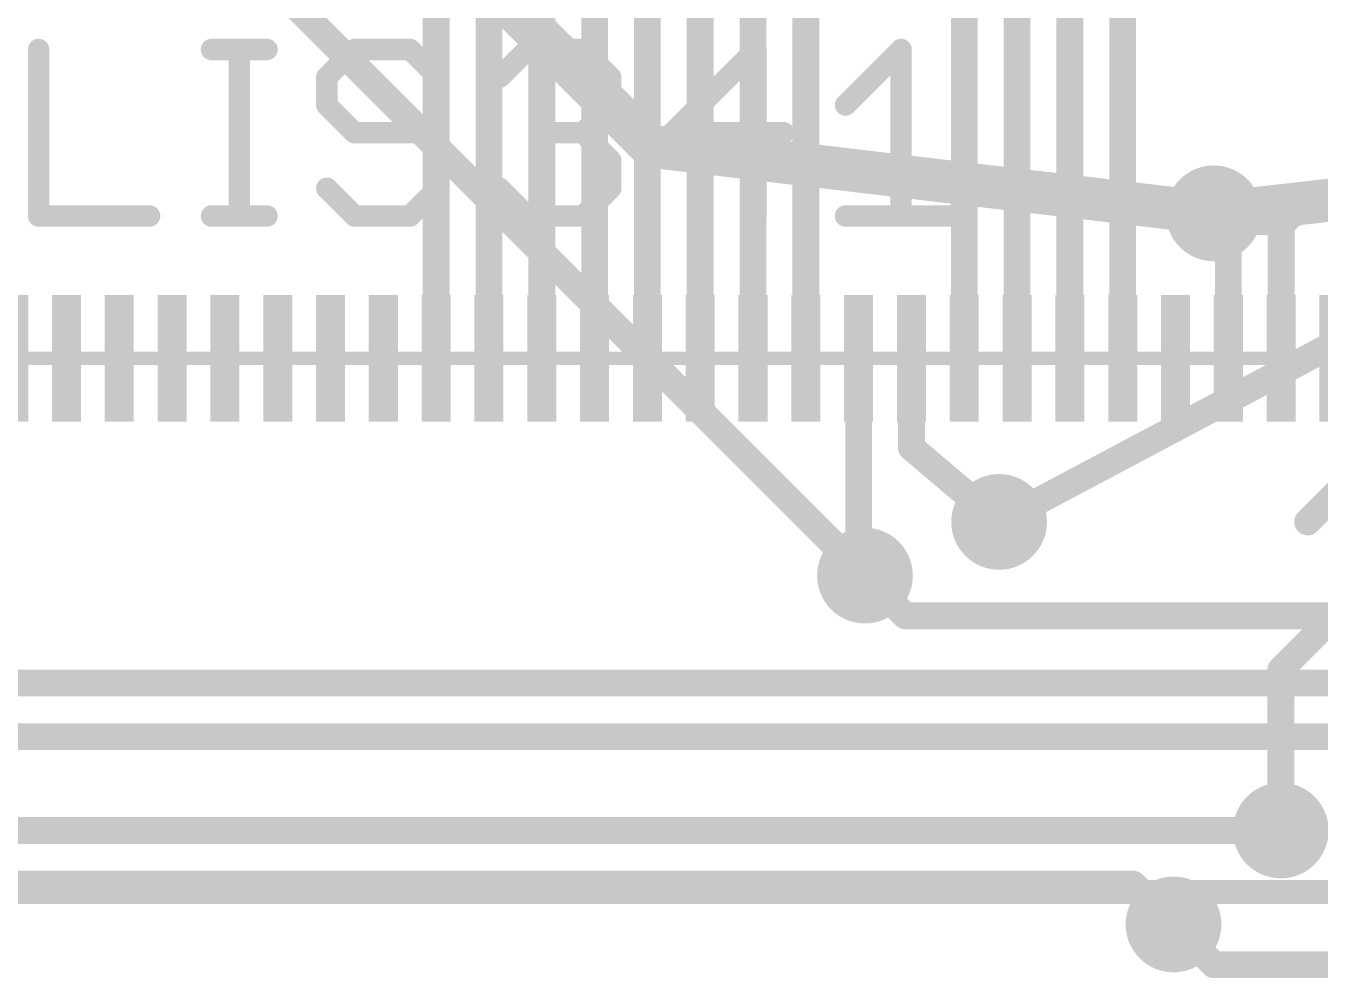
# Model space of a CAD drawing. Extents: x -31.2 to 31.2, y -41.1 to 40.8.
# Drawn here: x -4.13 to 8.12, y -13.72 to -4.7 of the extents above; entities that cross this region are included whole.
import ezdxf

# ---------------------------------------------------------------- set-up
doc = ezdxf.new("R2010")
doc.units = 0
for name, color, linetype in [('1', 12, 'CONTINUOUS'), ('16', 132, 'CONTINUOUS'), ('18', 110, 'CONTINUOUS'), ('21', 40, 'CONTINUOUS'), ('51', 253, 'CONTINUOUS')]:
    doc.layers.add(name, color=color, linetype=linetype)

# ---------------------------------------------------------------- blocks, each defined once
blk = doc.blocks.new('RECT')
blk.add_solid([(-0.5, -0.5), (0.5, -0.5), (-0.5, 0.5), (0.5, 0.5)])
blk = doc.blocks.new('ROUNDV')
at = {"const_width": 0.5}
blk.add_lwpolyline([(0, -0.25, 1), (0, 0.25, 1), (0, -0.25)], format="xyb", dxfattribs=at)

msp = doc.modelspace()

# ---------------------------------------------------------------- linework, layer by layer
at = {"layer": '1'}
for points, const_width in [([(3.25, -7.85), (3.25, 13.3338)], 0.254), ([(2.75, -7.85), (2.75, 7.664)], 0.254), ([(2.25, -7.85), (2.25, 7.148)], 0.254), ([(1.75, -7.85), (1.75, 6.632)], 0.254), ([(1.25, -7.85), (1.25, 5.354)], 0.254), ([(0.75, -7.85), (0.75, 4.838)], 0.254), ([(0.25, -7.85), (0.25, 4.322)], 0.254), ([(4.75, -7.85), (4.75, 4.242)], 0.254), ([(-0.25, -7.85), (-0.25, 4.06)], 0.254), ([(5.25, -7.85), (5.25, 3.98)], 0.254), ([(5.75, -7.85), (5.75, 3.718)], 0.254), ([(6.25, -7.85), (6.25, 3.456)], 0.254), ([(7.112, -6.477), (7.75, -6.48)], 0.4064), ([(7.25, -6.477), (7.112, -6.477)], 0.254), ([(7.8785, -6.477), (7.112, -6.477)], 0.254), ([(7.25, -7.85), (7.25, -6.477)], 0.254), ([(7.75, -7.85), (7.75, -6.48)], 0.254), ([(8.25, -6.3899), (7.8785, -6.3899)], 0.254), ([(7.8785, -6.3899), (7.8785, -6.477)], 0.254), ([(3.75, -9.846), (3.75, -7.85)], 0.254), ([(4.25, -7.85), (4.25, -8.695)], 0.254), ([(5.08, -9.398), (4.25, -8.695)], 0.254), ([(8.75, -8.649), (8.001, -9.398)], 0.254), ([(7.747, -10.795), (9.271, -9.271)], 0.254), ([(3.81, -9.906), (3.75, -9.846)], 0.254), ([(7.747, -12.319), (7.747, -10.795)], 0.254), ([(7.112, -13.589), (6.731, -13.208)], 0.254), ([(8.382, -13.589), (7.112, -13.589)], 0.254)]:
    msp.add_lwpolyline(points, dxfattribs=dict(at, const_width=const_width))
for points, const_width in [([(7.1125, -6.3754, 1), (7.1115, -6.5786)], 0.2032), ([(7.112, -6.4135, 1), (7.112, -6.5405)], 0.127), ([(7.112, -6.4135, 1), (7.112, -6.5405)], 0.127), ([(7.3135, -6.477, 1), (7.1865, -6.477)], 0.127), ([(7.25, -6.5405, 1), (7.25, -6.4135)], 0.127), ([(7.8135, -6.48, 1), (7.6865, -6.48)], 0.127), ([(7.7495, -6.5816, 1), (7.7505, -6.3784)], 0.2032), ([(7.8785, -6.3264, 1), (7.8785, -6.4534)], 0.127), ([(7.942, -6.3899, 1), (7.815, -6.3899)], 0.127), ([(7.8785, -6.5405, 1), (7.8785, -6.4135)], 0.127), ([(7.815, -6.477, 1), (7.942, -6.477)], 0.127), ([(-0.3135, -7.85, 1), (-0.1865, -7.85)], 0.127), ([(0.1865, -7.85, 1), (0.3135, -7.85)], 0.127), ([(0.6865, -7.85, 1), (0.8135, -7.85)], 0.127), ([(1.1865, -7.85, 1), (1.3135, -7.85)], 0.127), ([(1.6865, -7.85, 1), (1.8135, -7.85)], 0.127), ([(2.1865, -7.85, 1), (2.3135, -7.85)], 0.127), ([(2.6865, -7.85, 1), (2.8135, -7.85)], 0.127), ([(3.1865, -7.85, 1), (3.3135, -7.85)], 0.127), ([(3.8135, -7.85, 1), (3.6865, -7.85)], 0.127), ([(4.3135, -7.85, 1), (4.1865, -7.85)], 0.127), ([(4.6865, -7.85, 1), (4.8135, -7.85)], 0.127), ([(5.1865, -7.85, 1), (5.3135, -7.85)], 0.127), ([(5.6865, -7.85, 1), (5.8135, -7.85)], 0.127), ([(6.1865, -7.85, 1), (6.3135, -7.85)], 0.127), ([(7.1865, -7.85, 1), (7.3135, -7.85)], 0.127), ([(7.6865, -7.85, 1), (7.8135, -7.85)], 0.127), ([(4.291, -8.6465, 1), (4.209, -8.7435)], 0.127), ([(4.1865, -8.695, 1), (4.3135, -8.695)], 0.127), ([(5.039, -9.4465, 1), (5.121, -9.3495)], 0.127), ([(7.9561, -9.3531, 1), (8.0459, -9.4429)], 0.127), ([(3.7949, -9.8011, 1), (3.7051, -9.8909)], 0.127), ([(3.6865, -9.846, 1), (3.8135, -9.846)], 0.127), ([(3.7651, -9.9509, 1), (3.8549, -9.8611)], 0.127), ([(7.8105, -10.795, 1), (7.6835, -10.795)], 0.127), ([(7.7021, -10.7501, 1), (7.7919, -10.8399)], 0.127), ([(7.6835, -12.319, 1), (7.8105, -12.319)], 0.127), ([(6.7759, -13.1631, 1), (6.6861, -13.2529)], 0.127), ([(7.112, -13.5255, 1), (7.112, -13.6525)], 0.127), ([(7.0671, -13.6339, 1), (7.1569, -13.5441)], 0.127)]:
    msp.add_lwpolyline(points, format="xyb", dxfattribs=dict(at, const_width=const_width))
at = {"layer": '16'}
for points, const_width in [([(3.81, -9.906), (-16.256, 10.16)], 0.254), ([(-2.794, -1.27), (1.778, -5.842)], 0.4064), ([(1.778, -5.842), (7.112, -6.477)], 0.4064), ([(7.112, -6.477), (12.7, -5.842)], 0.4064), ([(9.144, -7.239), (5.08, -9.398)], 0.254), ([(4.191, -10.287), (3.81, -9.906)], 0.254), ([(10.287, -10.287), (4.191, -10.287)], 0.254), ([(-19.431, -10.922), (11.684, -10.922)], 0.254), ([(10.795, -11.43), (-6.35, -11.43)], 0.254), ([(7.747, -12.319), (-5.969, -12.319)], 0.254), ([(6.35, -12.827), (-5.588, -12.827)], 0.254), ([(6.731, -13.208), (6.35, -12.827)], 0.254)]:
    msp.add_lwpolyline(points, dxfattribs=dict(at, const_width=const_width))
for points, const_width in [([(1.79, -5.7411, 1), (1.766, -5.9429)], 0.2032), ([(1.7062, -5.9138, 1), (1.8498, -5.7702)], 0.2032), ([(7.1005, -6.376, 1), (7.1235, -6.578)], 0.2032), ([(7.1, -6.5779, 1), (7.124, -6.3761)], 0.2032), ([(5.0502, -9.3419, 1), (5.1098, -9.4541)], 0.127), ([(3.8549, -9.8611, 1), (3.7651, -9.9509)], 0.127), ([(3.7651, -9.9509, 1), (3.8549, -9.8611)], 0.127), ([(4.191, -10.2235, 1), (4.191, -10.3505)], 0.127), ([(4.1461, -10.3319, 1), (4.2359, -10.2421)], 0.127), ([(7.747, -12.3825, 1), (7.747, -12.2555)], 0.127), ([(6.3949, -12.7821, 1), (6.3051, -12.8719)], 0.127), ([(6.35, -12.8905, 1), (6.35, -12.7635)], 0.127), ([(6.6861, -13.2529, 1), (6.7759, -13.1631)], 0.127)]:
    msp.add_lwpolyline(points, format="xyb", dxfattribs=dict(at, const_width=const_width))
at = {"layer": '21'}
for points, const_width in [([(-4.014, -4.9263), (-4.014, -6.5024)], 0.2032), ([(-2.3768, -4.9263), (-1.8514, -4.9263)], 0.2032), ([(-2.1141, -6.5024), (-2.1141, -4.9263)], 0.2032), ([(-1.0227, -4.9263), (-1.2854, -5.1889)], 0.2032), ([(-0.4973, -4.9263), (-1.0227, -4.9263)], 0.2032), ([(-0.2346, -5.1889), (-0.4973, -4.9263)], 0.2032), ([(0.3518, -5.1889), (0.6145, -4.9263)], 0.2032), ([(0.6145, -4.9263), (1.1399, -4.9263)], 0.2032), ([(1.1399, -4.9263), (1.4025, -5.1889)], 0.2032), ([(2.777, -4.9263), (1.9889, -5.7143)], 0.2032), ([(2.777, -6.5024), (2.777, -4.9263)], 0.2032), ([(3.6261, -5.4516), (4.1515, -4.9263)], 0.2032), ([(4.1515, -4.9263), (4.1515, -6.5024)], 0.2032), ([(-1.2854, -5.1889), (-1.2854, -5.4516)], 0.2032), ([(-0.2346, -6.2397), (-0.2346, -5.1889)], 0.2032), ([(1.4025, -5.1889), (1.4025, -5.4516)], 0.2032), ([(-1.2854, -5.4516), (-1.0227, -5.7143)], 0.2032), ([(1.4025, -5.4516), (1.1399, -5.7143)], 0.2032), ([(-1.0227, -5.7143), (-0.2346, -5.7143)], 0.2032), ([(1.1399, -5.7143), (0.8772, -5.7143)], 0.2032), ([(1.1399, -5.7143), (1.4025, -5.977)], 0.2032), ([(1.9889, -5.7143), (3.0397, -5.7143)], 0.2032), ([(1.4025, -5.977), (1.4025, -6.2397)], 0.2032), ([(-1.2854, -6.2397), (-1.0227, -6.5024)], 0.2032), ([(-0.4973, -6.5024), (-0.2346, -6.2397)], 0.2032), ([(0.6145, -6.5024), (0.3518, -6.2397)], 0.2032), ([(1.4025, -6.2397), (1.1399, -6.5024)], 0.2032), ([(-4.014, -6.5024), (-2.9632, -6.5024)], 0.2032), ([(-2.3768, -6.5024), (-1.8514, -6.5024)], 0.2032), ([(-1.0227, -6.5024), (-0.4973, -6.5024)], 0.2032), ([(1.1399, -6.5024), (0.6145, -6.5024)], 0.2032), ([(3.6261, -6.5024), (4.6769, -6.5024)], 0.2032), ([(-14.8, -12.95), (14.8, -12.95)], 0.127)]:
    msp.add_lwpolyline(points, dxfattribs=dict(at, const_width=const_width))
at = {"layer": '21', "const_width": 0.1016}
for points in [[(-3.9632, -4.9263, 1), (-4.0648, -4.9263)], [(-2.3768, -4.8755, 1), (-2.3768, -4.9771)], [(-2.0633, -4.9263, 1), (-2.1649, -4.9263)], [(-1.8514, -4.9771, 1), (-1.8514, -4.8755)], [(-1.0227, -4.8755, 1), (-1.0227, -4.9771)], [(-0.9868, -4.9622, 1), (-1.0586, -4.8903)], [(-0.4614, -4.8903, 1), (-0.5332, -4.9622)], [(-0.4973, -4.9771, 1), (-0.4973, -4.8755)], [(0.6145, -4.8755, 1), (0.6145, -4.9771)], [(0.6504, -4.9622, 1), (0.5786, -4.8903)], [(1.1758, -4.8903, 1), (1.1039, -4.9622)], [(1.1399, -4.9771, 1), (1.1399, -4.8755)], [(2.8278, -4.9263, 1), (2.7262, -4.9263)], [(2.8129, -4.9622, 1), (2.7411, -4.8903)], [(4.2023, -4.9263, 1), (4.1007, -4.9263)], [(4.1874, -4.9622, 1), (4.1156, -4.8903)], [(-1.2346, -5.1889, 1), (-1.3362, -5.1889)], [(-1.3213, -5.153, 1), (-1.2494, -5.2249)], [(-0.1838, -5.1889, 1), (-0.2854, -5.1889)], [(-0.2705, -5.2249, 1), (-0.1987, -5.153)], [(0.3159, -5.153, 1), (0.3877, -5.2249)], [(1.4533, -5.1889, 1), (1.3518, -5.1889)], [(1.3666, -5.2249, 1), (1.4385, -5.153)], [(-1.2494, -5.4157, 1), (-1.3213, -5.4876)], [(1.4385, -5.4876, 1), (1.3666, -5.4157)], [(3.5902, -5.4157, 1), (3.662, -5.4876)], [(-1.3362, -5.4516, 1), (-1.2346, -5.4516)], [(1.3518, -5.4516, 1), (1.4533, -5.4516)], [(-1.0227, -5.6635, 1), (-1.0227, -5.7651)], [(-1.0586, -5.7502, 1), (-0.9868, -5.6784)], [(-0.2346, -5.7651, 1), (-0.2346, -5.6635)], [(0.8772, -5.6635, 1), (0.8772, -5.7651)], [(1.1758, -5.6784, 1), (1.1039, -5.7502)], [(1.1039, -5.6784, 1), (1.1758, -5.7502)], [(1.1399, -5.7651, 1), (1.1399, -5.6635)], [(1.9889, -5.6635, 1), (1.9889, -5.7651)], [(1.953, -5.6784, 1), (2.0249, -5.7502)], [(3.0397, -5.7651, 1), (3.0397, -5.6635)], [(1.4533, -5.977, 1), (1.3518, -5.977)], [(1.3666, -6.0129, 1), (1.4385, -5.9411)], [(-1.2494, -6.2038, 1), (-1.3213, -6.2756)], [(-0.2854, -6.2397, 1), (-0.1838, -6.2397)], [(-0.1987, -6.2756, 1), (-0.2705, -6.2038)], [(0.3877, -6.2038, 1), (0.3159, -6.2756)], [(1.3518, -6.2397, 1), (1.4533, -6.2397)], [(1.4385, -6.2756, 1), (1.3666, -6.2038)], [(-4.014, -6.4516, 1), (-4.014, -6.5532)], [(-4.0648, -6.5024, 1), (-3.9632, -6.5024)], [(-2.9632, -6.5532, 1), (-2.9632, -6.4516)], [(-2.3768, -6.4516, 1), (-2.3768, -6.5532)], [(-2.1649, -6.5024, 1), (-2.0633, -6.5024)], [(-1.8514, -6.5532, 1), (-1.8514, -6.4516)], [(-1.0227, -6.4516, 1), (-1.0227, -6.5532)], [(-1.0586, -6.5383, 1), (-0.9868, -6.4665)], [(-0.5332, -6.4665, 1), (-0.4614, -6.5383)], [(-0.4973, -6.5532, 1), (-0.4973, -6.4516)], [(0.6145, -6.4516, 1), (0.6145, -6.5532)], [(0.5786, -6.5383, 1), (0.6504, -6.4665)], [(1.1039, -6.4665, 1), (1.1758, -6.5383)], [(1.1399, -6.5532, 1), (1.1399, -6.4516)], [(2.7262, -6.5024, 1), (2.8278, -6.5024)], [(3.6261, -6.4516, 1), (3.6261, -6.5532)], [(4.1007, -6.5024, 1), (4.2023, -6.5024)], [(4.6769, -6.5532, 1), (4.6769, -6.4516)]]:
    msp.add_lwpolyline(points, format="xyb", dxfattribs=at)
at = {"layer": '51', "const_width": 0.127}
for points in [[(-14.65, -7.85), (14.65, -7.85)], [(-14.65, -12.85), (14.65, -12.85)]]:
    msp.add_lwpolyline(points, dxfattribs=at)

# ---------------------------------------------------------------- block references
at = {"layer": '1', "xscale": 0.275, "yscale": 1.2}
for p in [(-4.25, -7.85), (-3.75, -7.85), (-3.25, -7.85), (-2.75, -7.85), (-2.25, -7.85), (-1.75, -7.85), (-1.25, -7.85), (-0.75, -7.85), (-0.25, -7.85), (0.25, -7.85), (0.75, -7.85), (1.25, -7.85), (1.75, -7.85), (2.25, -7.85), (2.75, -7.85), (3.25, -7.85), (3.75, -7.85), (4.25, -7.85), (4.75, -7.85), (5.25, -7.85), (5.75, -7.85), (6.25, -7.85), (6.75, -7.85), (7.25, -7.85), (7.75, -7.85), (8.25, -7.85)]:
    msp.add_blockref('RECT', p, dxfattribs=at)
at = {"layer": '18', "xscale": 0.9064, "yscale": 0.9064}
for p in [(7.112, -6.477), (7.112, -6.477), (5.08, -9.398), (5.08, -9.398), (3.81, -9.906), (3.81, -9.906), (7.747, -12.319), (7.747, -12.319), (6.731, -13.208), (6.731, -13.208)]:
    msp.add_blockref('ROUNDV', p, dxfattribs=at)

doc.saveas('drawing.dxf')
